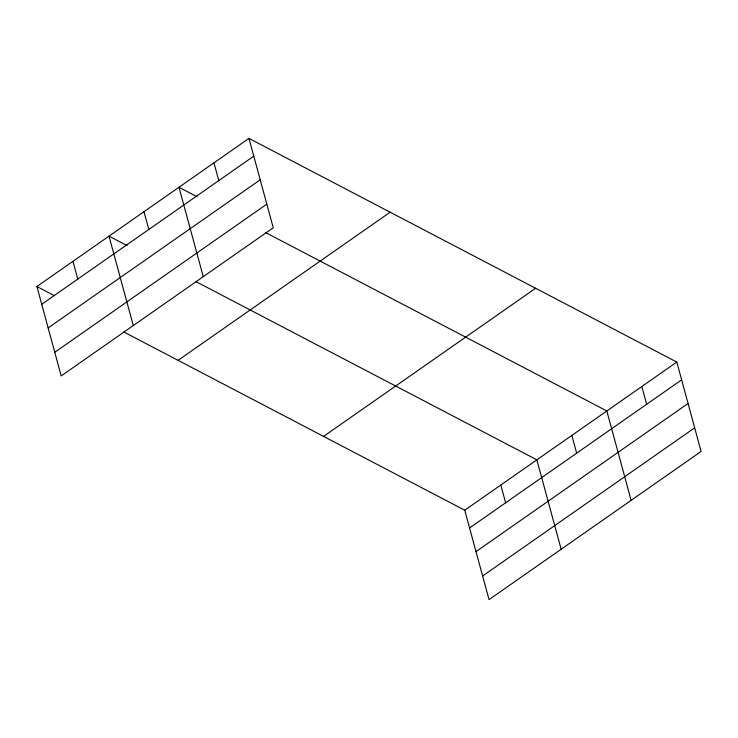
<?xml version="1.0" encoding="UTF-8"?>
<svg xmlns="http://www.w3.org/2000/svg" width="738" height="738" viewBox="0 0 738 738"><rect width="100%" height="100%" fill="white"/><g stroke="black" fill="none" stroke-linecap="round" stroke-linejoin="round"><path stroke-width="1.11" d="M248.955 138.384L273.244 227.784L61.189 375.919L36.9 286.519L248.955 138.384L676.811 362.081L701.1 451.481L489.045 599.616L464.755 510.216L123.633 331.869M41.725 304.287L253.78 156.142M48.145 327.921L260.2 179.786M54.769 352.284L266.824 204.14M178.089 360.338L390.144 212.203M323.567 436.398L535.622 288.263M464.755 510.216L676.811 362.081M469.58 527.984L681.635 379.839M476.001 551.618L688.056 403.483M482.624 575.981L694.679 427.837M197.129 196.76L178.974 187.267L203.264 276.667M265.708 232.618L606.83 410.965L631.119 500.364M127.148 245.643L109.003 236.151L133.292 325.55M195.727 281.501L536.858 459.848L561.148 549.247M36.9 286.519L54.049 295.486M641.82 386.518L646.645 404.286M571.839 435.411L576.673 453.169M500.807 485.032L505.631 502.799M213.965 162.821L218.789 180.589M143.984 211.714L148.818 229.472M72.951 261.335L77.776 279.102"/></g></svg>
